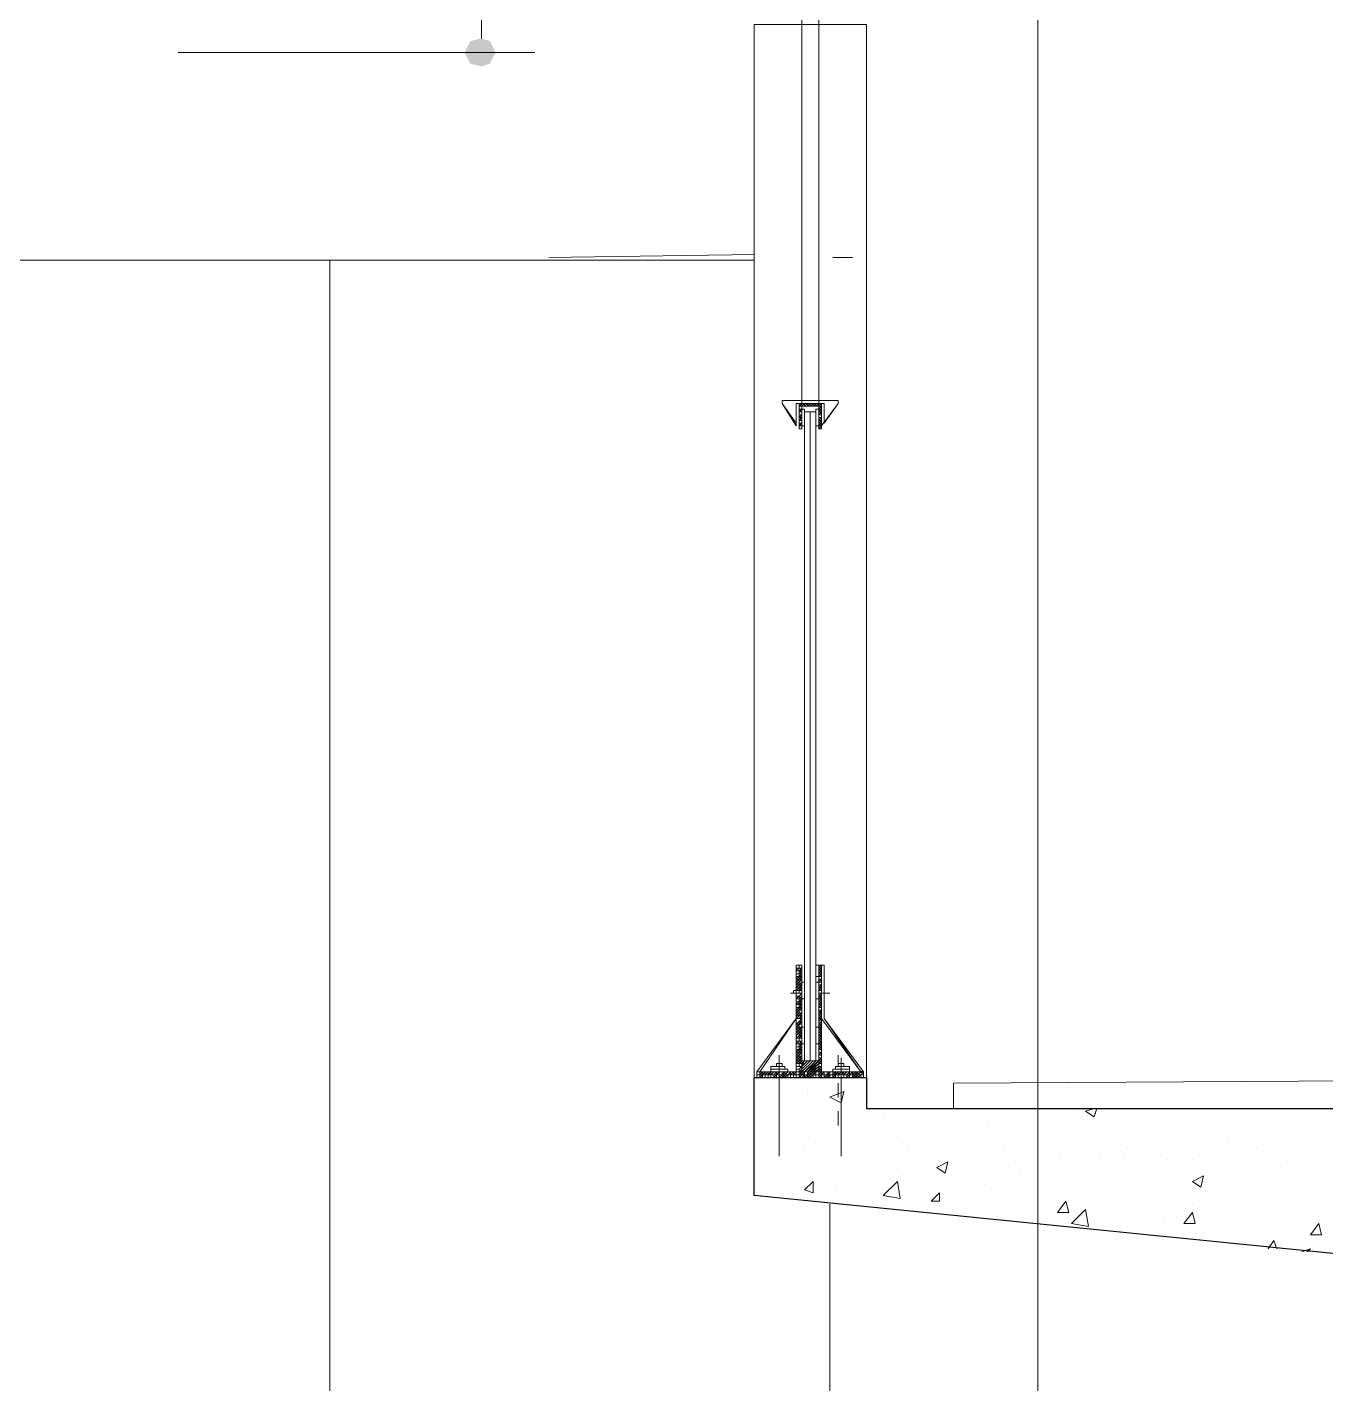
# Model space of a CAD drawing. Header units: millimetres. Extents: x 182 to 575, y -105 to 95.
# Drawn here: x 302.491 to 304.692, y 67.401 to 69.701 of the extents above; entities that cross this region are included whole.
import ezdxf

# ---------------------------------------------------------------- set-up
doc = ezdxf.new("R2010")
doc.units = ezdxf.units.MM
doc.header["$MEASUREMENT"] = 0
doc.layers.add('PDF_Geometry', color=7, linetype='Continuous')
doc.layers.add('PDF_Solid Fills', color=7, linetype='Continuous')

msp = doc.modelspace()

# ---------------------------------------------------------------- hatches: boundary and pattern name
at = {"layer": 'PDF_Solid Fills', "transparency": 33554559}
msp.add_hatch(color=256, dxfattribs=at).paths.add_polyline_path([(303.2612, 69.6348), (303.2754, 69.6396), (303.285, 69.6586), (303.2754, 69.6777), (303.2612, 69.6824), (303.2421, 69.6777), (303.2326, 69.6586), (303.2421, 69.6396)])

# ---------------------------------------------------------------- linework, layer by layer
at = {"layer": 'PDF_Geometry', "lineweight": 13}
for points in [[(304.204, 88.3824), (304.204, 88.3586), (304.204, 66.5586), (304.204, 66.5348)], [(303.2612, 69.6824), (303.2612, 69.7062), (303.2612, 73.6586), (303.2612, 73.6824)], [(302.7469, 69.6586), (303.3516, 69.6586)], [(303.7231, 69.3062), (299.0802, 69.3062), (280.504, 69.3062), (280.5564, 69.3062)], [(303.3754, 69.311), (303.7231, 69.3158)], [(303.7945, 69.0634), (303.7945, 69.0253), (303.7707, 69.0634), (303.7707, 69.0682), (303.8183, 69.0682), (303.8612, 69.0682), (303.8659, 69.0682), (303.8659, 69.0634), (303.8373, 69.0253), (303.8373, 69.0634), (303.8373, 69.0253), (303.8659, 69.0634), (303.8659, 69.0682), (303.8612, 69.0682), (303.8183, 69.0682), (303.8612, 69.0682), (303.8659, 69.0682), (303.8659, 69.0634), (303.8373, 69.0253), (303.8373, 69.0634), (303.8326, 69.0586), (303.8373, 69.0586), (303.8373, 69.0634)], [(303.7993, 69.0634), (303.7993, 69.0634)], [(303.7993, 69.0634), (303.7993, 69.0586), (303.804, 69.0634), (303.804, 69.0586), (303.7993, 69.0586), (303.7993, 69.0539), (303.7993, 69.0586)], [(303.804, 69.0539), (303.7993, 69.0491), (303.7993, 69.0539), (303.804, 69.0539), (303.804, 69.0586), (303.8088, 69.0634), (303.8088, 69.0586), (303.804, 69.0586)], [(303.7993, 69.0586), (303.7993, 69.0586)], [(303.7993, 69.0539), (303.7993, 69.0539)], [(303.804, 69.0634), (303.8088, 69.0634)], [(303.804, 69.0586), (303.804, 69.0586)], [(303.8088, 69.0586), (303.8088, 69.0586)], [(303.8135, 69.0634), (303.8135, 69.0634)], [(303.8135, 69.0586), (303.8135, 69.0586)], [(303.8135, 69.0586), (303.8135, 69.0586)], [(303.8183, 69.0634), (303.8183, 69.0634)], [(303.8183, 69.0586), (303.8183, 69.0586)], [(303.8183, 69.0586), (303.8183, 69.0586)], [(303.8231, 69.0634), (303.8231, 69.0634)], [(303.8231, 69.0634), (303.8231, 69.0634)], [(303.8231, 69.0586), (303.8231, 69.0586)], [(303.8278, 69.0634), (303.8278, 69.0634)], [(303.8278, 69.0586), (303.8278, 69.0586)], [(303.8326, 69.0634), (303.8326, 69.0634)], [(303.8326, 69.0539), (303.8373, 69.0586), (303.8373, 69.0539), (303.8326, 69.0539), (303.8326, 69.0491), (303.8373, 69.0539)], [(303.8326, 69.0539), (303.8326, 69.0539)], [(303.8373, 69.0539), (303.8373, 69.0539)], [(303.7993, 69.0443), (303.7993, 69.0443)], [(303.804, 69.0348), (303.7993, 69.0348), (303.7993, 69.0396), (303.804, 69.0396), (303.7993, 69.0396)], [(303.7993, 69.0348), (303.7993, 69.0301), (303.7993, 69.0348), (303.804, 69.0396)], [(303.7993, 69.0348), (303.7993, 69.0348)], [(303.7993, 69.0301), (303.7993, 69.0301)], [(303.7993, 69.0301), (303.7993, 69.0301)], [(303.804, 69.0491), (303.804, 69.0491)], [(303.804, 69.0443), (303.804, 69.0443)], [(303.804, 69.0396), (303.804, 69.0396)], [(303.804, 69.0348), (303.804, 69.0348)], [(303.804, 69.0301), (303.804, 69.0301)], [(303.8326, 69.0491), (303.8373, 69.0491)], [(303.8373, 69.0491), (303.8326, 69.0443), (303.8373, 69.0491)], [(303.8326, 69.0443), (303.8373, 69.0443), (303.8373, 69.0396), (303.8326, 69.0396)], [(303.8326, 69.0396), (303.8326, 69.0396)], [(303.8326, 69.0396), (303.8326, 69.0396)], [(303.8326, 69.0396), (303.8326, 69.0396)], [(303.8373, 69.0396), (303.8326, 69.0348), (303.8373, 69.0348), (303.8326, 69.0301)], [(303.8326, 69.0348), (303.8326, 69.0348)], [(303.8326, 69.0253), (303.8373, 69.0253), (303.8373, 69.0301), (303.8326, 69.0253), (303.8326, 69.0301), (303.8373, 69.0301), (303.8373, 69.0348)], [(303.8326, 69.0301), (303.8326, 69.0301)], [(303.8373, 69.0443), (303.8373, 69.0443)], [(303.7993, 69.0253), (303.7993, 69.0253)], [(303.7993, 69.0253), (303.7993, 69.0205), (303.7993, 69.0253), (303.804, 69.0253), (303.804, 69.0205)], [(303.804, 69.0253), (303.804, 69.0253)], [(303.8326, 69.0205), (303.8373, 69.0253), (303.8373, 69.0205)], [(303.8373, 68.111), (303.8326, 68.111), (303.8326, 68.092), (303.8326, 68.111), (303.8373, 68.111), (303.8421, 68.111), (303.8421, 68.0205), (303.904, 67.9301), (303.8421, 68.0205), (303.8421, 68.111), (303.8421, 68.0205), (303.904, 67.9301), (303.8421, 68.0205), (303.8421, 68.111)], [(303.904, 67.9301), (303.8373, 67.9301), (303.8373, 68.0205)], [(303.7659, 67.9586), (303.7659, 67.9396), (303.7659, 67.9443), (303.7612, 67.9443), (303.7612, 67.9396), (303.7612, 67.9443)], [(303.7659, 67.7872), (303.7659, 67.9539)], [(303.8659, 67.9586), (303.8659, 67.9396)], [(303.8707, 67.7872), (303.8707, 67.9539)], [(303.7659, 67.9443), (303.7707, 67.9443), (303.7707, 67.9396)], [(303.7659, 67.9253), (303.7659, 67.9253)], [(303.8659, 67.9443), (303.8659, 67.9396), (303.8659, 67.9443), (303.8754, 67.9443), (303.8754, 67.9396), (303.8754, 67.9443)], [(303.8659, 67.9253), (303.8659, 67.9253)], [(303.7659, 67.911), (303.7659, 67.8872)], [(303.8659, 67.911), (303.8659, 67.8872)], [(305.7183, 67.9205), (304.0612, 67.911), (304.0612, 67.8681)], [(303.7659, 67.8777), (303.7659, 67.8777)], [(303.7659, 67.8634), (303.7659, 67.8396)], [(303.8659, 67.8777), (303.8659, 67.8777)], [(303.8659, 67.8634), (303.8659, 67.8396)]]:
    msp.add_lwpolyline(points, dxfattribs=at)
at = {"layer": 'PDF_Geometry', "lineweight": 20}
for points in [[(303.8326, 70.8586), (303.8326, 69.0682), (303.804, 69.0682), (303.804, 70.8586)], [(303.8183, 69.0682), (303.7707, 69.0682)], [(303.8326, 69.0205), (303.8326, 69.0586), (303.804, 69.0586), (303.804, 69.0205), (303.7993, 69.0205), (303.7993, 69.0634), (303.8373, 69.0634), (303.8373, 69.0205)], [(303.804, 69.0539), (303.8088, 69.0539), (303.8088, 69.0253), (303.804, 69.0253)], [(303.8183, 69.0682), (303.8612, 69.0682)], [(303.8326, 69.0539), (303.8278, 69.0539), (303.8278, 69.0253), (303.8326, 69.0253)], [(303.8373, 69.0634), (303.8373, 69.0253), (303.8659, 69.0634), (303.8421, 69.0301), (303.8421, 69.0634)], [(303.7945, 68.0205), (303.7945, 68.111), (303.804, 68.111), (303.804, 68.092), (303.804, 68.111), (303.7945, 68.111), (303.7945, 68.0205), (303.7278, 67.9301), (303.7326, 67.9301)], [(303.904, 67.9301), (303.8373, 68.0205), (303.8373, 68.111), (303.8326, 68.111), (303.8326, 68.092), (303.8278, 68.092), (303.8278, 68.111), (303.8326, 68.111), (303.8373, 68.111), (303.8421, 68.111), (303.8421, 68.0205), (303.9088, 67.9301)], [(303.7897, 68.0634), (303.7897, 68.0681), (303.7945, 68.0681), (303.7945, 68.0634)], [(303.804, 68.0824), (303.8088, 68.0824), (303.8088, 68.0539), (303.804, 68.0539)], [(303.8278, 68.0824), (303.8326, 68.0824), (303.8326, 68.0539), (303.8278, 68.0539)], [(303.8421, 68.0634), (303.8421, 68.0681), (303.8421, 68.0634), (303.8421, 68.0729), (303.8421, 68.0634), (303.8421, 68.0586)], [(303.7945, 68.0205), (303.7326, 67.9301), (303.7945, 67.9301)], [(303.8373, 68.0205), (303.8373, 67.9301), (303.904, 67.9301)], [(303.804, 68.0062), (303.8088, 68.0062), (303.8088, 67.9777), (303.804, 67.9777)], [(303.8278, 68.0062), (303.8326, 68.0062), (303.8326, 67.9777), (303.8278, 67.9777)], [(303.804, 67.9491), (303.8326, 67.9491), (303.8326, 67.9301), (303.804, 67.9301)], [(303.7278, 67.9301), (303.7278, 67.9205), (303.9088, 67.9205), (303.9088, 67.9301)]]:
    msp.add_lwpolyline(points, close=True, dxfattribs=at)
at = {"layer": 'PDF_Geometry', "lineweight": 0}
for points in [[(303.7231, 67.9205), (303.7231, 69.7062), (303.9135, 69.7062), (303.9135, 67.9205)], [(303.8897, 69.311), (303.8564, 69.311)], [(303.804, 69.0253), (303.804, 69.0539), (303.804, 69.0253)], [(303.8088, 69.0253), (303.8088, 69.0539), (303.8088, 69.0253)], [(303.8278, 69.0253), (303.8278, 69.0539), (303.8278, 69.0253)], [(303.8326, 69.0253), (303.8326, 69.0539), (303.8326, 69.0253)], [(303.7278, 67.9205), (303.9088, 67.9205)], [(303.8135, 67.8967), (303.8135, 67.8967)], [(303.8135, 67.892), (303.8135, 67.892)], [(304.0612, 67.8586), (304.0612, 67.8586)], [(304.2707, 67.8634), (304.2707, 67.8634)], [(304.304, 67.8681), (304.2992, 67.8539), (304.285, 67.8634), (304.2992, 67.8681)], [(303.8659, 67.8443), (303.8659, 67.8443)], [(303.9421, 67.8539), (303.9421, 67.8539)], [(304.1183, 67.8396), (304.1183, 67.8396)], [(304.6183, 67.8348), (304.6183, 67.8348)], [(303.8278, 67.811), (303.8278, 67.811)], [(303.885, 67.8301), (303.885, 67.8301)], [(303.9659, 67.8205), (303.9659, 67.8205)], [(304.5278, 67.811), (304.5278, 67.811)], [(304.5421, 67.8253), (304.5421, 67.8253)], [(303.8088, 67.7967), (303.8088, 67.7967)], [(303.985, 67.8062), (303.985, 67.8062)], [(304.1469, 67.7967), (304.1469, 67.7967)], [(304.2421, 67.7872), (304.2421, 67.7872)], [(304.3088, 67.792), (304.3088, 67.792)], [(304.3564, 67.8015), (304.3564, 67.8015)], [(304.5754, 67.8015), (304.5754, 67.8015)], [(304.1659, 67.7777), (304.1659, 67.7777)], [(304.3516, 67.7824), (304.3516, 67.7824)], [(304.4231, 67.7824), (304.4231, 67.7824)], [(304.4659, 67.7824), (304.4659, 67.7824)], [(304.6278, 67.7777), (304.6278, 67.7777)], [(303.9754, 67.7539), (303.9754, 67.7539)], [(304.1754, 67.7539), (304.1754, 67.7539)], [(304.2707, 67.7634), (304.2707, 67.7634)], [(303.7897, 67.7253), (303.7897, 67.7253)], [(303.8612, 67.7348), (303.8612, 67.7348)], [(303.9612, 67.7205), (303.9612, 67.7205)], [(303.9993, 67.7205), (303.9993, 67.7205)], [(304.1135, 67.7396), (304.1135, 67.7396)], [(304.5421, 67.7205), (304.5421, 67.7205)], [(304.6516, 67.7348), (304.6516, 67.7348)], [(304.4659, 67.7062), (304.4659, 67.7062)], [(304.5707, 67.7015), (304.5707, 67.7015)], [(304.2754, 67.6824), (304.2754, 67.6824)], [(304.4183, 67.6824), (304.4183, 67.6824)], [(304.6897, 67.6634), (304.6897, 67.6634)], [(304.5945, 67.6301), (304.604, 67.6443), (304.6088, 67.6301)], [(304.6516, 67.6253), (304.6659, 67.6301), (304.6612, 67.6253)]]:
    msp.add_lwpolyline(points, dxfattribs=at)
at = {"layer": 'PDF_Geometry', "lineweight": 20}
for points in [[(303.004, 69.3062), (303.004, 66.6586)], [(303.7945, 69.0253), (303.7707, 69.0634), (303.7945, 69.0301), (303.7945, 69.0634), (303.7993, 69.0634), (303.7993, 69.0253)], [(303.8612, 69.0634), (303.8612, 69.0634)], [(303.8612, 69.0634), (303.8612, 69.0634)], [(303.8421, 68.111), (303.8421, 68.0205), (303.9088, 67.9301), (303.904, 67.9301), (303.8373, 68.0205), (303.8373, 68.111), (303.8326, 68.111), (303.8326, 68.092), (303.8278, 68.092), (303.8278, 68.111)], [(303.8373, 68.111), (303.8326, 68.111)], [(303.804, 68.0634), (303.785, 68.0634)], [(303.7897, 68.0634), (303.7945, 68.0634), (303.7897, 68.0634)], [(303.7945, 68.0634), (303.7945, 68.0729), (303.7945, 68.0634)], [(303.7945, 68.0634), (303.7945, 68.0586), (303.7945, 68.0634)], [(303.8326, 68.0634), (303.8516, 68.0634)], [(303.804, 67.9491), (303.804, 67.9491)], [(303.804, 67.9443), (303.8088, 67.9491), (303.804, 67.9443)], [(303.8088, 67.9491), (303.804, 67.9396), (303.8135, 67.9491), (303.804, 67.9396)], [(303.804, 67.9348), (303.8183, 67.9491), (303.804, 67.9348), (303.8183, 67.9491)], [(303.804, 67.9301), (303.8231, 67.9491), (303.804, 67.9301), (303.8231, 67.9491)], [(303.8088, 67.9301), (303.8278, 67.9491), (303.8088, 67.9301), (303.8326, 67.9491), (303.8135, 67.9301), (303.8326, 67.9491)], [(303.8135, 67.9301), (303.8326, 67.9443), (303.8183, 67.9301), (303.8326, 67.9396), (303.8231, 67.9301), (303.8326, 67.9396)], [(303.8231, 67.9301), (303.8326, 67.9348), (303.8278, 67.9301), (303.8326, 67.9348)], [(303.8278, 67.9301), (303.8326, 67.9301)], [(303.8516, 67.7062), (303.8516, 66.6586)]]:
    msp.add_lwpolyline(points, dxfattribs=at)
at = {"layer": 'PDF_Geometry', "lineweight": 13}
for points in [[(303.8183, 69.0682), (303.7707, 69.0682), (303.7707, 69.0634), (303.7945, 69.0253), (303.7945, 69.0634), (303.7945, 69.0253), (303.7707, 69.0634), (303.7707, 69.0682)], [(303.804, 69.0682), (303.8326, 69.0682), (303.8326, 69.0634), (303.804, 69.0634)], [(303.8135, 69.0634), (303.8135, 69.0586), (303.8088, 69.0586)], [(303.8231, 69.0634), (303.8183, 69.0586), (303.8135, 69.0586), (303.8183, 69.0634), (303.8183, 69.0586), (303.8231, 69.0586)], [(303.8278, 69.0634), (303.8278, 69.0586), (303.8231, 69.0586)], [(303.8326, 69.0634), (303.8326, 69.0586), (303.8278, 69.0586)], [(303.804, 69.0491), (303.7993, 69.0491), (303.7993, 69.0443), (303.7993, 69.0491)], [(303.804, 69.0443), (303.7993, 69.0396), (303.7993, 69.0443)], [(303.804, 69.0301), (303.7993, 69.0253), (303.7993, 69.0301)], [(303.8088, 67.9491), (303.8183, 67.9491), (303.8183, 69.0491), (303.8088, 69.0491)], [(303.8088, 67.9491), (303.8183, 67.9491), (303.8183, 69.0491), (303.8088, 69.0491)], [(303.8278, 67.9491), (303.8183, 67.9491), (303.8183, 69.0491), (303.8278, 69.0491)], [(303.8278, 67.9491), (303.8183, 67.9491), (303.8183, 69.0491), (303.8278, 69.0491)], [(303.7326, 67.9301), (303.7945, 68.0205), (303.7945, 68.111), (303.804, 68.111), (303.804, 68.092), (303.804, 68.111), (303.7945, 68.111), (303.7945, 68.0205), (303.7278, 67.9301)], [(303.7945, 68.0205), (303.7945, 68.111), (303.804, 68.111), (303.804, 68.092), (303.804, 68.111), (303.7945, 68.111), (303.7945, 68.0205), (303.7278, 67.9301), (303.7326, 67.9301)], [(303.7945, 68.0205), (303.7945, 68.111), (303.804, 68.111), (303.804, 68.092), (303.804, 68.111), (303.7945, 68.111), (303.7945, 68.0205), (303.7326, 67.9301)], [(303.8373, 68.111), (303.8326, 68.111), (303.8326, 67.9301), (303.804, 67.9301), (303.804, 68.111), (303.7945, 68.111), (303.7945, 67.9205), (303.8373, 67.9205)], [(303.8373, 68.111), (303.8326, 68.111), (303.8326, 68.092), (303.8326, 68.111)], [(303.7516, 67.9348), (303.7754, 67.9348), (303.7754, 67.9396), (303.7516, 67.9396)], [(303.7516, 67.9301), (303.7802, 67.9301), (303.7802, 67.9348), (303.7516, 67.9348)], [(303.8564, 67.9301), (303.885, 67.9301), (303.885, 67.9348), (303.8564, 67.9348)], [(303.8612, 67.9348), (303.885, 67.9348), (303.885, 67.9396), (303.8612, 67.9396)]]:
    msp.add_lwpolyline(points, close=True, dxfattribs=at)
at = {"layer": 'PDF_Geometry', "lineweight": 0}
for points in [[(303.804, 69.0682), (303.8183, 69.0682), (303.8326, 69.0682), (303.8183, 69.0682)], [(303.804, 69.0634), (303.8183, 69.0634), (303.8326, 69.0634), (303.8183, 69.0634)], [(303.804, 68.0824), (303.804, 68.0539)], [(303.8088, 68.0824), (303.8088, 68.0539)], [(303.8278, 68.0824), (303.8278, 68.0539)], [(303.8326, 68.0824), (303.8326, 68.0539)], [(303.804, 68.0062), (303.804, 67.9777)], [(303.8088, 68.0062), (303.8088, 67.9777)], [(303.8278, 68.0062), (303.8278, 67.9777)], [(303.8326, 68.0062), (303.8326, 67.9777)], [(303.8754, 67.8967), (303.8707, 67.8777), (303.8516, 67.8872)], [(304.0516, 67.7777), (304.0469, 67.7586), (304.0326, 67.7682)], [(303.8231, 67.7443), (303.8231, 67.7253), (303.8088, 67.7301)], [(303.9707, 67.7158), (303.9421, 67.7205), (303.9659, 67.7443)], [(304.485, 67.7539), (304.4802, 67.7348), (304.4659, 67.7443)], [(304.0373, 67.7253), (304.0373, 67.711), (304.0231, 67.711)], [(304.2516, 67.711), (304.2564, 67.692), (304.2373, 67.692)], [(304.2897, 67.6681), (304.2612, 67.6729), (304.285, 67.6967)], [(304.4659, 67.692), (304.4707, 67.6729), (304.4516, 67.6729)], [(304.6802, 67.6729), (304.685, 67.6539), (304.6659, 67.6539)]]:
    msp.add_lwpolyline(points, close=True, dxfattribs=at)
at = {"layer": 'PDF_Geometry', "color": 8, "lineweight": 13, "true_color": 0x808080}
for points in [[(303.7945, 68.111), (303.7945, 68.111)], [(303.7945, 68.1062), (303.7993, 68.1062), (303.7993, 68.111)], [(303.8326, 68.1062), (303.8373, 68.111), (303.8373, 68.1062), (303.8373, 68.1015), (303.8326, 68.1015)], [(303.8373, 68.1062), (303.8326, 68.1015), (303.8326, 68.1062), (303.8373, 68.1062), (303.8373, 68.111)], [(303.7945, 68.1015), (303.7993, 68.1015), (303.7945, 68.1015), (303.7993, 68.1062), (303.804, 68.1062), (303.7993, 68.1015), (303.7993, 68.0967), (303.7945, 68.0967), (303.7993, 68.0967), (303.7993, 68.1015), (303.804, 68.1015), (303.7993, 68.0967)], [(303.7945, 68.092), (303.7993, 68.092), (303.7993, 68.0967), (303.804, 68.0967), (303.7993, 68.092), (303.7993, 68.0872), (303.7945, 68.0872), (303.7993, 68.092), (303.804, 68.092), (303.7993, 68.0872), (303.7945, 68.0824), (303.7993, 68.0824), (303.804, 68.0872), (303.7993, 68.0872), (303.7993, 68.0824), (303.7945, 68.0777), (303.7993, 68.0777), (303.7993, 68.0824)], [(303.7945, 68.092), (303.7945, 68.092)], [(303.7945, 68.092), (303.7945, 68.092)], [(303.7993, 68.0729), (303.804, 68.0729), (303.7993, 68.0729), (303.7993, 68.0681), (303.7945, 68.0681), (303.7993, 68.0729), (303.7993, 68.0777), (303.804, 68.0777), (303.7993, 68.0729), (303.7945, 68.0729), (303.7993, 68.0777), (303.804, 68.0824), (303.804, 68.0872)], [(303.804, 68.1062), (303.804, 68.1062)], [(303.8326, 68.1062), (303.8326, 68.1062)], [(303.8326, 68.1062), (303.8326, 68.1062)], [(303.8326, 68.0967), (303.8373, 68.1015), (303.8373, 68.0967), (303.8373, 68.092), (303.8326, 68.092), (303.8326, 68.0872), (303.8373, 68.0872), (303.8373, 68.092)], [(303.8373, 68.0967), (303.8326, 68.092), (303.8326, 68.0967), (303.8373, 68.0967), (303.8373, 68.1015)], [(303.8326, 68.0967), (303.8326, 68.0967)], [(303.8326, 68.0872), (303.8326, 68.0872)], [(303.8326, 68.0729), (303.8373, 68.0729), (303.8373, 68.0777), (303.8373, 68.0729), (303.8326, 68.0729), (303.8373, 68.0777), (303.8373, 68.0824), (303.8326, 68.0824), (303.8373, 68.0872)], [(303.8373, 68.0967), (303.8373, 68.0967)], [(303.8373, 68.092), (303.8373, 68.092)], [(303.8373, 68.092), (303.8373, 68.092)], [(303.8373, 68.0872), (303.8373, 68.0872)], [(303.8373, 68.0872), (303.8373, 68.0872)], [(303.7993, 68.0634), (303.804, 68.0634), (303.7993, 68.0634), (303.7945, 68.0634), (303.7993, 68.0634), (303.7993, 68.0681), (303.804, 68.0729)], [(303.7945, 68.0681), (303.7945, 68.0681)], [(303.7945, 68.0634), (303.7945, 68.0634)], [(303.7945, 68.0586), (303.7993, 68.0586), (303.7993, 68.0539), (303.7945, 68.0539), (303.7993, 68.0586), (303.804, 68.0634)], [(303.7993, 68.0681), (303.7993, 68.0681)], [(303.7993, 68.0681), (303.804, 68.0681)], [(303.7993, 68.0681), (303.7993, 68.0681)], [(303.804, 68.0777), (303.804, 68.0777)], [(303.804, 68.0729), (303.804, 68.0729)], [(303.804, 68.0681), (303.804, 68.0681)], [(303.8373, 68.0777), (303.8326, 68.0777), (303.8326, 68.0824), (303.8373, 68.0824)], [(303.8326, 68.0777), (303.8326, 68.0777)], [(303.8326, 68.0729), (303.8326, 68.0729)], [(303.8326, 68.0681), (303.8326, 68.0681)], [(303.8326, 68.0634), (303.8326, 68.0681)], [(303.8326, 68.0634), (303.8326, 68.0634)], [(303.8326, 68.0634), (303.8326, 68.0634)], [(303.8373, 68.0824), (303.8373, 68.0824)], [(303.8373, 68.0824), (303.8373, 68.0824)], [(303.8373, 68.0777), (303.8373, 68.0777)], [(303.8373, 68.0681), (303.8373, 68.0681)], [(303.7945, 68.0586), (303.7945, 68.0586)], [(303.7945, 68.0539), (303.7993, 68.0539), (303.804, 68.0586)], [(303.7945, 68.0491), (303.7945, 68.0491)], [(303.7993, 68.0443), (303.804, 68.0491), (303.7993, 68.0491), (303.7993, 68.0443), (303.7945, 68.0443), (303.7993, 68.0491)], [(303.804, 68.0443), (303.804, 68.0396), (303.7993, 68.0396), (303.7993, 68.0348), (303.7945, 68.0348), (303.7993, 68.0396), (303.7993, 68.0443), (303.804, 68.0443), (303.7993, 68.0396), (303.7945, 68.0396), (303.7945, 68.0443)], [(303.7993, 68.0586), (303.7993, 68.0586)], [(303.7993, 68.0586), (303.7993, 68.0586)], [(303.804, 68.0586), (303.804, 68.0586)], [(303.804, 68.0586), (303.804, 68.0586)], [(303.804, 68.0491), (303.804, 68.0491)], [(303.8373, 68.0491), (303.8326, 68.0443), (303.8326, 68.0491), (303.8373, 68.0491), (303.8373, 68.0539), (303.8326, 68.0491), (303.8326, 68.0539), (303.8373, 68.0539), (303.8373, 68.0586)], [(303.8326, 68.0443), (303.8373, 68.0443), (303.8326, 68.0396), (303.8373, 68.0396), (303.8373, 68.0348), (303.8326, 68.0301), (303.8373, 68.0301), (303.8373, 68.0348)], [(303.8373, 68.0539), (303.8373, 68.0539)], [(303.8373, 68.0491), (303.8373, 68.0491)], [(303.8373, 68.0491), (303.8373, 68.0491)], [(303.8373, 68.0443), (303.8373, 68.0443)], [(303.8373, 68.0443), (303.8373, 68.0443)], [(303.7945, 68.0396), (303.7945, 68.0396)], [(303.804, 68.0348), (303.7993, 68.0348), (303.7945, 68.0301), (303.7993, 68.0301), (303.7993, 68.0348), (303.804, 68.0396)], [(303.7945, 68.0348), (303.7945, 68.0348)], [(303.7945, 68.0205), (303.7993, 68.0205), (303.7945, 68.0205), (303.7993, 68.0253), (303.804, 68.0301)], [(303.7945, 68.0253), (303.7945, 68.0253)], [(303.7993, 68.0253), (303.804, 68.0253), (303.7993, 68.0205), (303.804, 68.0205), (303.7993, 68.0158), (303.7945, 68.011), (303.7993, 68.011), (303.804, 68.0158), (303.7993, 68.0158), (303.7993, 68.011), (303.7945, 68.011)], [(303.7993, 68.0253), (303.7993, 68.0253)], [(303.7993, 68.0253), (303.7993, 68.0253)], [(303.804, 68.0396), (303.804, 68.0396)], [(303.804, 68.0348), (303.804, 68.0348)], [(303.804, 68.0348), (303.804, 68.0348)], [(303.804, 68.0253), (303.804, 68.0253)], [(303.8326, 68.0396), (303.8326, 68.0396)], [(303.8326, 68.0396), (303.8326, 68.0396)], [(303.8326, 68.0348), (303.8326, 68.0348)], [(303.8326, 68.0348), (303.8373, 68.0348), (303.8326, 68.0301)], [(303.8326, 68.0301), (303.8326, 68.0301)], [(303.8326, 68.0253), (303.8326, 68.0253)], [(303.8373, 68.0205), (303.8373, 68.0158), (303.8373, 68.0205), (303.8326, 68.0158), (303.8326, 68.0205), (303.8373, 68.0205), (303.8373, 68.0253), (303.8326, 68.0205), (303.8326, 68.0253)], [(303.8373, 68.0396), (303.8373, 68.0396)], [(303.8373, 68.0396), (303.8373, 68.0396)], [(303.8373, 68.0396), (303.8373, 68.0396)], [(303.8373, 68.0348), (303.8373, 68.0348)], [(303.8373, 68.0253), (303.8373, 68.0253)], [(303.7945, 68.0158), (303.7945, 68.0158)], [(303.7945, 68.0158), (303.7945, 68.0158)], [(303.7993, 68.011), (303.7993, 68.0062), (303.7945, 68.0062), (303.7993, 68.011), (303.804, 68.011), (303.804, 68.0062), (303.7993, 68.0015), (303.7993, 67.9967), (303.7945, 67.9967), (303.7993, 68.0015), (303.804, 68.0015), (303.7993, 67.9967), (303.7945, 67.992)], [(303.7945, 68.0062), (303.7945, 68.0062)], [(303.804, 68.0062), (303.7993, 68.0062), (303.7993, 68.0015), (303.7945, 68.0015), (303.7993, 68.0062)], [(303.7945, 68.0015), (303.7945, 68.0015)], [(303.7993, 68.0158), (303.7993, 68.0158)], [(303.7993, 68.0158), (303.7993, 68.0158)], [(303.7993, 68.0158), (303.7993, 68.0158)], [(303.804, 68.0158), (303.804, 68.0158)], [(303.804, 68.011), (303.804, 68.011)], [(303.804, 68.0015), (303.804, 68.0015)], [(303.804, 67.9967), (303.804, 67.9967)], [(303.8326, 68.0158), (303.8326, 68.0158)], [(303.8326, 68.011), (303.8373, 68.011), (303.8373, 68.0158), (303.8326, 68.011), (303.8326, 68.0158)], [(303.8326, 68.0062), (303.8373, 68.011), (303.8373, 68.0062), (303.8326, 68.0062), (303.8326, 68.0015), (303.8373, 68.0062)], [(303.8326, 68.0062), (303.8326, 68.0062)], [(303.8326, 68.0015), (303.8373, 68.0015), (303.8326, 67.9967), (303.8373, 67.9967), (303.8373, 67.992), (303.8373, 67.9872), (303.8326, 67.9872)], [(303.8326, 67.992), (303.8326, 67.9872), (303.8373, 67.992), (303.8326, 67.992), (303.8373, 67.9967), (303.8373, 68.0015)], [(303.8326, 67.9967), (303.8326, 67.9967)], [(303.8373, 68.011), (303.8373, 68.011)], [(303.8373, 68.0062), (303.8373, 68.0062)], [(303.8373, 68.0062), (303.8373, 68.0062)], [(303.8373, 68.0015), (303.8373, 68.0015)], [(303.8373, 68.0015), (303.8373, 68.0015)], [(303.8373, 67.9967), (303.8373, 67.9967)], [(303.7945, 67.992), (303.7945, 67.992)], [(303.7945, 67.992), (303.7945, 67.992)], [(303.7945, 67.9824), (303.7993, 67.9824), (303.7993, 67.9872), (303.804, 67.992)], [(303.7945, 67.9872), (303.7993, 67.9872), (303.804, 67.9872)], [(303.7945, 67.9777), (303.7993, 67.9777), (303.7945, 67.9777), (303.7993, 67.9824), (303.7993, 67.9872)], [(303.7945, 67.9824), (303.7945, 67.9824)], [(303.7993, 67.9824), (303.804, 67.9824), (303.7993, 67.9777), (303.804, 67.9777), (303.7993, 67.9729), (303.7945, 67.9729), (303.7993, 67.9729), (303.7993, 67.9777)], [(303.7945, 67.9729), (303.7945, 67.9729)], [(303.7993, 67.9824), (303.7993, 67.9824)], [(303.804, 67.992), (303.804, 67.992)], [(303.804, 67.9872), (303.804, 67.9872)], [(303.804, 67.9824), (303.804, 67.9824)], [(303.804, 67.9777), (303.804, 67.9777)], [(303.8326, 67.992), (303.8326, 67.992)], [(303.8326, 67.9872), (303.8326, 67.9872)], [(303.8326, 67.9824), (303.8373, 67.9872), (303.8373, 67.9824), (303.8373, 67.9777), (303.8326, 67.9777)], [(303.8373, 67.9824), (303.8326, 67.9777), (303.8326, 67.9824), (303.8373, 67.9824), (303.8373, 67.9872)], [(303.8326, 67.9824), (303.8326, 67.9824)], [(303.8326, 67.9824), (303.8326, 67.9824)], [(303.8326, 67.9729), (303.8373, 67.9777), (303.8373, 67.9729), (303.8373, 67.9681), (303.8326, 67.9681), (303.8326, 67.9634), (303.8373, 67.9634), (303.8373, 67.9681), (303.8373, 67.9634), (303.8326, 67.9586), (303.8373, 67.9586), (303.8373, 67.9539), (303.8326, 67.9491), (303.8373, 67.9491), (303.8373, 67.9539), (303.8373, 67.9491), (303.8326, 67.9491)], [(303.8373, 67.9729), (303.8326, 67.9681), (303.8326, 67.9729), (303.8373, 67.9729), (303.8373, 67.9777)], [(303.8326, 67.9729), (303.8326, 67.9729)], [(303.8373, 67.992), (303.8373, 67.992)], [(303.8373, 67.9729), (303.8373, 67.9729)], [(303.7945, 67.9681), (303.7945, 67.9681)], [(303.7945, 67.9681), (303.7945, 67.9681)], [(303.7993, 67.9586), (303.7993, 67.9539), (303.7945, 67.9539), (303.7993, 67.9586), (303.7993, 67.9634), (303.804, 67.9634), (303.7993, 67.9586), (303.7945, 67.9586), (303.7993, 67.9634), (303.804, 67.9681), (303.7993, 67.9681), (303.7945, 67.9634), (303.7993, 67.9634), (303.7993, 67.9681), (303.7945, 67.9681)], [(303.7993, 67.9491), (303.804, 67.9491), (303.7993, 67.9491), (303.7993, 67.9443), (303.7945, 67.9443), (303.7993, 67.9491), (303.7993, 67.9539), (303.804, 67.9539), (303.7993, 67.9491), (303.7945, 67.9491), (303.7993, 67.9539), (303.804, 67.9586), (303.804, 67.9634)], [(303.7945, 67.9586), (303.7945, 67.9586)], [(303.7945, 67.9491), (303.7945, 67.9491)], [(303.804, 67.9443), (303.7993, 67.9443), (303.7993, 67.9396), (303.7945, 67.9396), (303.7993, 67.9396), (303.7993, 67.9443), (303.804, 67.9491)], [(303.804, 67.9681), (303.804, 67.9681)], [(303.804, 67.9586), (303.804, 67.9586)], [(303.804, 67.9539), (303.804, 67.9539)], [(303.804, 67.9491), (303.804, 67.9491)], [(303.8326, 67.9634), (303.8326, 67.9634)], [(303.8373, 67.9539), (303.8326, 67.9539), (303.8326, 67.9586), (303.8373, 67.9586)], [(303.8326, 67.9539), (303.8326, 67.9539)], [(303.8326, 67.9491), (303.8326, 67.9491)], [(303.8373, 67.9681), (303.8373, 67.9681)], [(303.8373, 67.9681), (303.8373, 67.9681)], [(303.8373, 67.9634), (303.8373, 67.9634)], [(303.8373, 67.9634), (303.8373, 67.9634)], [(303.8373, 67.9586), (303.8373, 67.9586)], [(303.8373, 67.9586), (303.8373, 67.9586)], [(303.8373, 67.9539), (303.8373, 67.9539)], [(303.7278, 67.9301), (303.7278, 67.9253), (303.7326, 67.9253), (303.7373, 67.9301), (303.7373, 67.9253), (303.7326, 67.9253), (303.7326, 67.9205), (303.7373, 67.9253)], [(303.7326, 67.9301), (303.7326, 67.9253), (303.7278, 67.9253)], [(303.7326, 67.9301), (303.7326, 67.9301)], [(303.7373, 67.9301), (303.7421, 67.9301), (303.7373, 67.9253), (303.7373, 67.9205), (303.7373, 67.9253), (303.7421, 67.9253), (303.7421, 67.9301)], [(303.7469, 67.9301), (303.7469, 67.9301)], [(303.7469, 67.9253), (303.7469, 67.9253)], [(303.7564, 67.9253), (303.7516, 67.9253), (303.7516, 67.9205), (303.7516, 67.9253), (303.7564, 67.9301)], [(303.7516, 67.9253), (303.7564, 67.9253), (303.7612, 67.9301)], [(303.7564, 67.9301), (303.7564, 67.9301)], [(303.7564, 67.9301), (303.7564, 67.9301)], [(303.7564, 67.9253), (303.7564, 67.9253)], [(303.7564, 67.9253), (303.7564, 67.9253)], [(303.7612, 67.9253), (303.7659, 67.9253), (303.7659, 67.9301), (303.7612, 67.9253), (303.7612, 67.9205)], [(303.7659, 67.9253), (303.7659, 67.9253)], [(303.7659, 67.9205), (303.7659, 67.9253)], [(303.7707, 67.9301), (303.7707, 67.9301)], [(303.7707, 67.9253), (303.7754, 67.9253), (303.7754, 67.9301), (303.7707, 67.9253), (303.7707, 67.9205), (303.7754, 67.9253), (303.7802, 67.9301), (303.785, 67.9301), (303.7802, 67.9253), (303.7754, 67.9253), (303.7754, 67.9205), (303.7802, 67.9253)], [(303.7802, 67.9301), (303.7802, 67.9301)], [(303.7802, 67.9205), (303.7802, 67.9253), (303.785, 67.9253), (303.785, 67.9301)], [(303.7897, 67.9301), (303.7897, 67.9301)], [(303.7945, 67.9443), (303.7945, 67.9443)], [(303.7945, 67.9396), (303.7945, 67.9396)], [(303.804, 67.9396), (303.7993, 67.9396), (303.804, 67.9396), (303.7993, 67.9348), (303.7945, 67.9348), (303.7993, 67.9348), (303.7993, 67.9301), (303.7945, 67.9301)], [(303.7945, 67.9348), (303.7945, 67.9348)], [(303.7945, 67.9253), (303.7993, 67.9253), (303.7993, 67.9205), (303.7993, 67.9253), (303.7993, 67.9301), (303.804, 67.9301), (303.7993, 67.9253), (303.7945, 67.9253), (303.7993, 67.9253), (303.804, 67.9301), (303.804, 67.9253), (303.7993, 67.9253), (303.7993, 67.9205), (303.804, 67.9253), (303.8088, 67.9301), (303.8088, 67.9253), (303.804, 67.9253), (303.804, 67.9301)], [(303.7945, 67.9253), (303.7945, 67.9253)], [(303.7993, 67.9443), (303.7993, 67.9443)], [(303.7993, 67.9348), (303.7993, 67.9348)], [(303.7993, 67.9348), (303.7993, 67.9348)], [(303.7993, 67.9301), (303.804, 67.9348)], [(303.7993, 67.9301), (303.7993, 67.9301)], [(303.804, 67.9443), (303.804, 67.9443)], [(303.804, 67.9348), (303.804, 67.9348)], [(303.804, 67.9348), (303.804, 67.9348)], [(303.804, 67.9301), (303.804, 67.9301)], [(303.8088, 67.9301), (303.8088, 67.9301)], [(303.8135, 67.9301), (303.8135, 67.9301)], [(303.8183, 67.9301), (303.8183, 67.9301)], [(303.8183, 67.9301), (303.8183, 67.9301)], [(303.8231, 67.9301), (303.8231, 67.9301)], [(303.8231, 67.9253), (303.8278, 67.9301)], [(303.8231, 67.9205), (303.8231, 67.9253), (303.8278, 67.9253), (303.8278, 67.9301)], [(303.8231, 67.9205), (303.8231, 67.9253)], [(303.8278, 67.9253), (303.8278, 67.9253)], [(303.8278, 67.9205), (303.8278, 67.9253), (303.8326, 67.9253)], [(303.8278, 67.9253), (303.8278, 67.9253)], [(303.8278, 67.9253), (303.8278, 67.9253)], [(303.8278, 67.9253), (303.8278, 67.9253)], [(303.8278, 67.9205), (303.8278, 67.9253), (303.8326, 67.9253)], [(303.8278, 67.9253), (303.8278, 67.9253)], [(303.8278, 67.9253), (303.8278, 67.9253)], [(303.8326, 67.9443), (303.8326, 67.9443)], [(303.8326, 67.9396), (303.8326, 67.9443)], [(303.8326, 67.9396), (303.8326, 67.9396)], [(303.8326, 67.9253), (303.8326, 67.9301), (303.8373, 67.9301), (303.8373, 67.9348)], [(303.8326, 67.9301), (303.8326, 67.9301)], [(303.8326, 67.9253), (303.8326, 67.9301)], [(303.8421, 67.9205), (303.8421, 67.9253), (303.8421, 67.9301), (303.8421, 67.9253), (303.8373, 67.9253), (303.8373, 67.9205), (303.8373, 67.9253), (303.8326, 67.9205), (303.8373, 67.9253), (303.8421, 67.9301)], [(303.8373, 67.9443), (303.8373, 67.9443)], [(303.8373, 67.9301), (303.8373, 67.9301)], [(303.8373, 67.9301), (303.8373, 67.9301)], [(303.8373, 67.9253), (303.8373, 67.9253)], [(303.8373, 67.9253), (303.8373, 67.9253)], [(303.8373, 67.9253), (303.8373, 67.9253)], [(303.8564, 67.9301), (303.8564, 67.9253), (303.8516, 67.9253), (303.8469, 67.9205), (303.8469, 67.9253), (303.8516, 67.9253), (303.8516, 67.9301), (303.8469, 67.9253)], [(303.8516, 67.9205), (303.8516, 67.9253), (303.8564, 67.9253), (303.8612, 67.9301), (303.8612, 67.9253), (303.8564, 67.9253), (303.8564, 67.9205), (303.8612, 67.9253)], [(303.8564, 67.9301), (303.8564, 67.9301)], [(303.8612, 67.9301), (303.8659, 67.9301), (303.8612, 67.9253), (303.8612, 67.9205), (303.8612, 67.9253), (303.8659, 67.9253), (303.8659, 67.9301)], [(303.8707, 67.9301), (303.8707, 67.9301)], [(303.8707, 67.9253), (303.8707, 67.9253)], [(303.8802, 67.9253), (303.8754, 67.9253), (303.8754, 67.9205), (303.8754, 67.9253), (303.8802, 67.9301)], [(303.8754, 67.9253), (303.8802, 67.9253), (303.885, 67.9301)], [(303.8802, 67.9301), (303.8802, 67.9301)], [(303.8802, 67.9301), (303.8802, 67.9301)], [(303.8802, 67.9253), (303.8802, 67.9253)], [(303.8802, 67.9253), (303.8802, 67.9253)], [(303.885, 67.9253), (303.8897, 67.9253), (303.8897, 67.9301), (303.885, 67.9253), (303.885, 67.9205)], [(303.8897, 67.9205), (303.8945, 67.9253), (303.8992, 67.9253), (303.8992, 67.9301), (303.8945, 67.9253), (303.8945, 67.9205), (303.8992, 67.9253), (303.904, 67.9301)], [(303.8897, 67.9253), (303.8897, 67.9253)], [(303.8945, 67.9301), (303.8945, 67.9301)], [(303.904, 67.9301), (303.904, 67.9301)], [(303.904, 67.9301), (303.904, 67.9301)], [(303.904, 67.9253), (303.9088, 67.9301)], [(303.904, 67.9205), (303.904, 67.9253), (303.9088, 67.9253), (303.9088, 67.9205)], [(303.7326, 67.9205), (303.7326, 67.9205)], [(303.7564, 67.9205), (303.7564, 67.9205)], [(303.785, 67.9205), (303.785, 67.9205)], [(303.804, 67.9205), (303.804, 67.9205)], [(303.804, 67.9205), (303.804, 67.9205)], [(303.8135, 67.9205), (303.8135, 67.9205)], [(303.8135, 67.9205), (303.8135, 67.9205)], [(303.8278, 67.9205), (303.8278, 67.9205)], [(303.8278, 67.9205), (303.8278, 67.9205)], [(303.8373, 67.9205), (303.8373, 67.9205)], [(303.8564, 67.9205), (303.8564, 67.9205)], [(303.8802, 67.9205), (303.8802, 67.9205)]]:
    msp.add_lwpolyline(points, dxfattribs=at)
for points in [[(303.8373, 68.0729), (303.8373, 68.0681), (303.8326, 68.0681)], [(303.8373, 68.0634), (303.8373, 68.0681), (303.8373, 68.0634), (303.8326, 68.0634), (303.8326, 68.0586)], [(303.8373, 68.0586), (303.8326, 68.0539), (303.8326, 68.0586), (303.8373, 68.0586), (303.8373, 68.0634)], [(303.804, 68.0539), (303.7993, 68.0491), (303.7945, 68.0491), (303.7993, 68.0491), (303.7993, 68.0539)], [(303.804, 68.0301), (303.7993, 68.0301), (303.7993, 68.0253), (303.7945, 68.0253), (303.7993, 68.0301)], [(303.8373, 68.0301), (303.8373, 68.0253), (303.8326, 68.0253)], [(303.804, 67.9967), (303.7993, 67.992), (303.7993, 67.9967)], [(303.804, 67.992), (303.7993, 67.992), (303.7993, 67.9872), (303.7945, 67.9872), (303.7993, 67.992)], [(303.804, 67.9729), (303.7993, 67.9681), (303.7993, 67.9729)], [(303.8373, 67.9491), (303.8373, 67.9443), (303.8326, 67.9443)], [(303.7421, 67.9253), (303.7469, 67.9301), (303.7469, 67.9253), (303.7421, 67.9253), (303.7421, 67.9205)], [(303.7469, 67.9253), (303.7469, 67.9205), (303.7469, 67.9253), (303.7516, 67.9301), (303.7516, 67.9253)], [(303.7612, 67.9253), (303.7612, 67.9301), (303.7612, 67.9253), (303.7564, 67.9253), (303.7564, 67.9205)], [(303.7707, 67.9253), (303.7707, 67.9301), (303.7707, 67.9253), (303.7659, 67.9253), (303.7659, 67.9205)], [(303.7897, 67.9301), (303.7897, 67.9253), (303.785, 67.9253), (303.785, 67.9205), (303.785, 67.9253)], [(303.7897, 67.9253), (303.7945, 67.9301), (303.7945, 67.9253), (303.7897, 67.9253), (303.7897, 67.9205)], [(303.7993, 67.9301), (303.7993, 67.9253), (303.7945, 67.9253), (303.7945, 67.9205), (303.7945, 67.9253), (303.7945, 67.9301)], [(303.804, 67.9253), (303.7993, 67.9205), (303.7993, 67.9253)], [(303.8088, 67.9301), (303.8088, 67.9253), (303.804, 67.9253)], [(303.8088, 67.9253), (303.804, 67.9205)], [(303.8135, 67.9301), (303.8135, 67.9253), (303.8088, 67.9205), (303.8088, 67.9253), (303.8135, 67.9253)], [(303.8183, 67.9301), (303.8135, 67.9253), (303.8088, 67.9253), (303.8088, 67.9205), (303.8135, 67.9253), (303.8135, 67.9301), (303.8135, 67.9253), (303.8183, 67.9301), (303.8183, 67.9253), (303.8135, 67.9253), (303.8135, 67.9205), (303.8183, 67.9253), (303.8231, 67.9301), (303.8231, 67.9253), (303.8183, 67.9205), (303.8183, 67.9253), (303.8231, 67.9253), (303.8183, 67.9253), (303.8183, 67.9205), (303.8231, 67.9253), (303.8231, 67.9301), (303.8183, 67.9253), (303.8135, 67.9205), (303.8135, 67.9253), (303.8183, 67.9253)], [(303.8231, 67.9253), (303.8278, 67.9301), (303.8278, 67.9253), (303.8231, 67.9253), (303.8231, 67.9205)], [(303.8326, 67.9301), (303.8278, 67.9301), (303.8326, 67.9301), (303.8326, 67.9348), (303.8373, 67.9348), (303.8373, 67.9396), (303.8373, 67.9348)], [(303.8373, 67.9396), (303.8373, 67.9443), (303.8373, 67.9396), (303.8326, 67.9396), (303.8326, 67.9348)], [(303.8326, 67.9253), (303.8373, 67.9301), (303.8373, 67.9253), (303.8326, 67.9253), (303.8326, 67.9205)], [(303.8326, 67.9253), (303.8373, 67.9301), (303.8373, 67.9253), (303.8326, 67.9253), (303.8326, 67.9205)], [(303.8469, 67.9301), (303.8469, 67.9253), (303.8421, 67.9205), (303.8421, 67.9253), (303.8469, 67.9253)], [(303.8659, 67.9253), (303.8707, 67.9301), (303.8707, 67.9253), (303.8659, 67.9253), (303.8659, 67.9205)], [(303.8707, 67.9253), (303.8707, 67.9205), (303.8707, 67.9253), (303.8754, 67.9301), (303.8754, 67.9253)], [(303.885, 67.9253), (303.885, 67.9301), (303.885, 67.9253), (303.8802, 67.9253), (303.8802, 67.9205)], [(303.8945, 67.9301), (303.8945, 67.9253), (303.8897, 67.9253), (303.8897, 67.9205), (303.8897, 67.9253)], [(303.904, 67.9253), (303.8992, 67.9205), (303.8992, 67.9253)]]:
    msp.add_lwpolyline(points, close=True, dxfattribs=at)
at = {"layer": 'PDF_Geometry', "lineweight": 40}
msp.add_lwpolyline([(303.904, 67.9301), (303.9088, 67.9301)], dxfattribs=at)
at = {"layer": 'PDF_Geometry', "lineweight": 25}
msp.add_lwpolyline([(305.7183, 67.5205), (303.7231, 67.7205), (303.7231, 67.9205), (303.9135, 67.9205), (303.9135, 67.8681), (305.7183, 67.8681)], dxfattribs=at)

doc.saveas('drawing.dxf')
